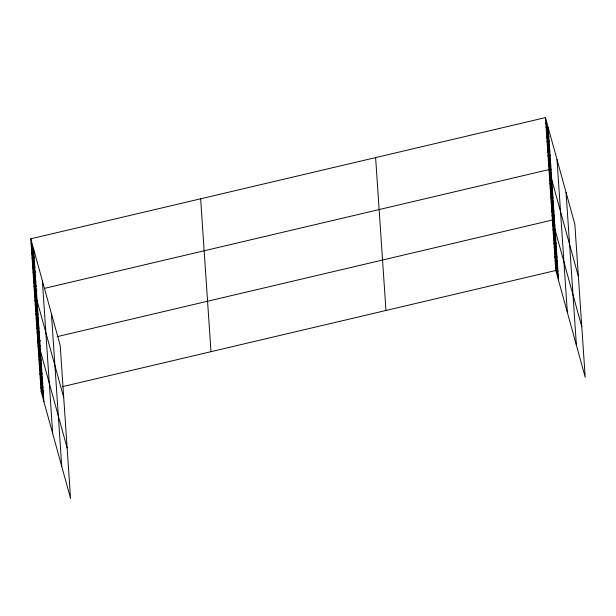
<?xml version="1.0" encoding="UTF-8"?>
<svg xmlns="http://www.w3.org/2000/svg" width="616" height="616" viewBox="0 0 616 616"><rect width="100%" height="100%" fill="white"/><g stroke="black" fill="none" stroke-linecap="round" stroke-linejoin="round"><path stroke-width="0.92" d="M30.8 238.792L60.199 345.522L70.547 498.398L41.149 391.676L30.8 238.792L545.453 117.602L574.851 224.324L585.2 377.208L555.801 270.478L545.453 117.602M36.968 290.151L34.319 290.775L63.718 397.497M44.93 288.273L548.971 169.577L578.37 276.307M40.387 340.602L37.73 341.226L67.129 447.947M57.196 336.644L552.39 220.028L581.789 326.757M41.149 391.676L43.798 391.052M62.378 386.679L555.801 270.478M545.776 122.322L548.525 132.309M546.099 127.05L548.848 137.037M546.415 131.778L549.164 141.765M546.738 136.498L549.487 146.485M547.054 141.226L549.803 151.213M547.378 145.954L550.127 155.94M547.693 150.674L550.442 160.668M548.017 155.401L550.766 165.388M548.332 160.129L551.089 170.116M548.656 164.857L551.405 174.844M549.287 174.166L552.036 184.153M549.595 178.756L552.344 188.742M549.903 183.337L552.66 193.324M550.219 187.926L552.968 197.913M550.527 192.508L553.276 202.502M550.835 197.097L553.584 207.084M551.151 201.686L553.899 211.673M551.459 206.268L554.207 216.255M551.767 210.857L554.515 220.844M552.075 215.446L554.831 225.433M552.698 224.617L555.447 234.604M553.006 229.206L555.763 239.193M553.322 233.787L556.071 243.774M553.63 238.377L556.379 248.364M553.938 242.966L556.695 252.953M554.254 247.547L557.003 257.534M554.562 252.136L557.311 262.123M554.87 256.726L557.626 266.713M555.185 261.307L557.934 271.294M555.493 265.896L558.242 275.883M31.123 243.52L33.872 253.507M31.439 248.24L34.188 258.227M31.762 252.968L34.511 262.955M32.078 257.696L34.827 267.683M32.402 262.424L35.151 272.411M32.717 267.144L35.466 277.131M33.041 271.872L35.79 281.858M33.356 276.599L36.113 286.586M33.68 281.32L36.429 291.306M33.995 286.047L36.752 296.034M34.627 295.357L37.376 305.344M34.935 299.946L37.692 309.933M35.251 304.535L38 314.522M35.559 309.116L38.307 319.103M35.867 313.706L38.623 323.693M36.182 318.295L38.931 328.282M36.49 322.876L39.239 332.863M36.798 327.466L39.555 337.452M37.114 332.055L39.863 342.042M37.422 336.636L40.171 346.623M38.046 345.807L40.795 355.802M38.354 350.396L41.103 360.383M38.662 354.985L41.411 364.972M38.977 359.567L41.726 369.554M39.285 364.156L42.034 374.143M39.593 368.745L42.342 378.732M39.901 373.327L42.658 383.314M40.217 377.916L42.966 387.903M40.525 382.505L43.274 392.492M40.833 387.087L43.59 397.074M566.058 192.4L576.407 345.283M557.003 159.513L567.344 312.389M548.209 127.589L558.55 280.473M375.621 157.596L385.963 310.472M200.639 198.799L210.98 351.682M51.405 313.598L61.754 466.474M42.342 280.704L52.691 433.587M33.549 248.779L43.898 401.663"/></g></svg>
